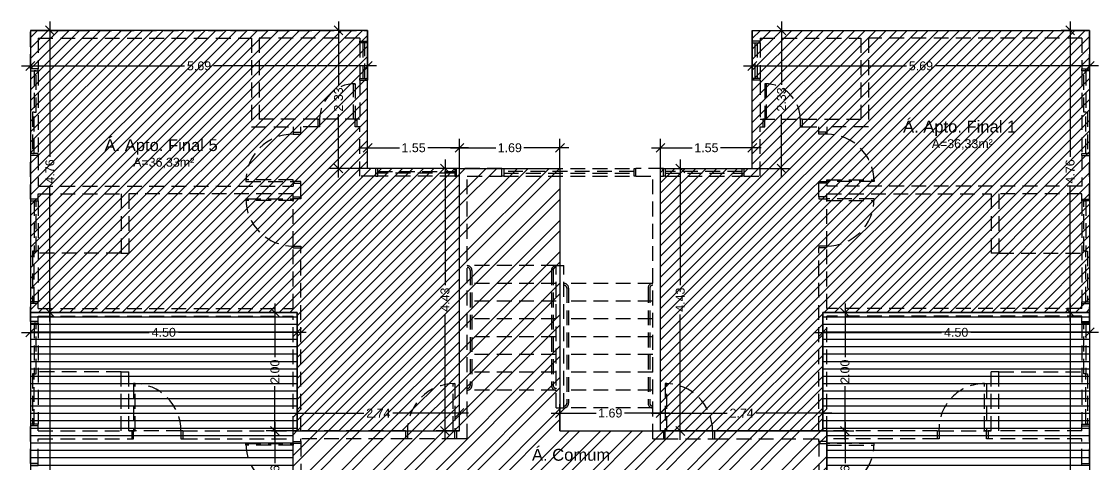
# Model space of a CAD drawing. Extents: x -120 to 1117, y 5 to 675.
# Drawn here: x 46.18 to 64.35, y 16.9 to 24.38 of the extents above; entities that cross this region are included whole.
import ezdxf
from ezdxf.enums import TextEntityAlignment as Align

# ---------------------------------------------------------------- set-up
doc = ezdxf.new("R2010")
doc.units = 0
doc.header["$MEASUREMENT"] = 0
doc.linetypes.add('HIDDEN', pattern=[0.375, 0.25, -0.125])
doc.layers.get('0').update_dxf_attribs({"linetype": 'CONTINUOUS'})
doc.layers.get('DEFPOINTS').update_dxf_attribs({"linetype": 'CONTINUOUS'})
for name, color, linetype in [('cota', 1, 'CONTINUOUS'), ('LINVISTA', 4, 'CONTINUOUS'), ('parede', 2, 'CONTINUOUS'), ('projecao', 4, 'HIDDEN'), ('texto', 7, 'CONTINUOUS')]:
    doc.layers.add(name, color=color, linetype=linetype)
doc.styles.get("Standard").update_dxf_attribs({"font": 'arial.ttf'})
doc.dimstyles.new('cotass', dxfattribs={"dimtxt": 0.15, "dimasz": 0.15, "dimexe": 0.15, "dimexo": 0, "dimgap": 0.05, "dimtad": 0, "dimzin": 4, "dimdsep": 46, "dimtxsty": 'Standard', "dimblk": 'OBLIQUE', "dimcen": 0, "dimdle": 0.15, "dimclrd": 256, "dimclrt": 4, "dimadec": 0, "dimazin": 1, "dimtfac": 1, "dimtix": 1, "dimtofl": 0, "dimtmove": 0, "dimatfit": 3, "dimldrblk": 'OPEN30', "dimfxl": 0, "dimtolj": 1, "dimtzin": 0, "dimlwd": -1, "dimarcsym": 0})
pattern_1 = [(45, (-1e-13, 64.4), (-0.08838835, 0.08838835), [])]

# ---------------------------------------------------------------- blocks, each defined once
blk = doc.blocks.new('_Oblique')
at = {"color": 0, "linetype": 'ByBlock', "lineweight": -2}
blk.add_line((-0.5, -0.5), (0.5, 0.5), dxfattribs=at)
blk = doc.blocks.new('*D1043')
at = {"layer": 'cota', "color": 0, "lineweight": -2, "transparency": 16777216}
for p, q in [((59.764, 17.469), (60.223, 17.469)), ((59.764, 15.909), (60.223, 15.909))]:
    blk.add_line(p, q, dxfattribs=at)
at = {"layer": 'cota', "transparency": 16777216}
for p, q in [((60.073, 17.619), (60.073, 16.926)), ((60.073, 15.759), (60.073, 16.451))]:
    blk.add_line(p, q, dxfattribs=at)
at = {"layer": 'DEFPOINTS', "color": 0, "transparency": 16777216}
for p in [(59.764, 17.469), (60.073, 17.469), (59.764, 15.909)]:
    blk.add_point(p, dxfattribs=at)
at = {"layer": 'cota', "transparency": 16777216, "xscale": 0.15, "yscale": 0.15, "zscale": 0.15}
for p, rotation in [((60.073, 17.469), 90), ((60.073, 15.909), 270)]:
    blk.add_blockref('_Oblique', p, dxfattribs=dict(at, rotation=rotation))
at = {"layer": 'cota', "color": 4, "transparency": 16777216, "insert": (60.073, 16.689), "char_height": 0.15, "attachment_point": 5, "rotation": 90}
blk.add_mtext('\\A1;1.56', dxfattribs=at)
blk = doc.blocks.new('_Open30')
at = {"color": 0, "linetype": 'ByBlock', "lineweight": -2}
for p, q in [((-1, 0.27), (0, 0)), ((0, 0), (-1, -0.27)), ((0, 0), (-1, 0))]:
    blk.add_line(p, q, dxfattribs=at)
blk = doc.blocks.new('*D1044')
at = {"layer": 'cota', "color": 0, "lineweight": -2, "transparency": 16777216}
for p, q in [((59.699, 19.469), (60.223, 19.469)), ((59.699, 17.469), (60.223, 17.469))]:
    blk.add_line(p, q, dxfattribs=at)
at = {"layer": 'cota', "transparency": 16777216}
for p, q in [((60.073, 19.619), (60.073, 18.715)), ((60.073, 17.319), (60.073, 18.223))]:
    blk.add_line(p, q, dxfattribs=at)
at = {"layer": 'DEFPOINTS', "color": 0, "transparency": 16777216}
for p in [(59.699, 19.469), (60.073, 19.469), (59.699, 17.469)]:
    blk.add_point(p, dxfattribs=at)
at = {"layer": 'cota', "transparency": 16777216, "xscale": 0.15, "yscale": 0.15, "zscale": 0.15}
for p, rotation in [((60.073, 19.469), 90), ((60.073, 17.469), 270)]:
    blk.add_blockref('_Oblique', p, dxfattribs=dict(at, rotation=rotation))
at = {"layer": 'cota', "color": 4, "transparency": 16777216, "insert": (60.073, 18.469), "char_height": 0.15, "attachment_point": 5, "rotation": 90}
blk.add_mtext('\\A1;2.00', dxfattribs=at)
blk = doc.blocks.new('*D1045')
at = {"layer": 'cota', "color": 0, "lineweight": -2, "transparency": 16777216}
for p, q in [((59.699, 19.469), (59.699, 18.983)), ((64.199, 19.469), (64.199, 18.983))]:
    blk.add_line(p, q, dxfattribs=at)
at = {"layer": 'cota', "transparency": 16777216}
for p, q in [((59.549, 19.133), (61.702, 19.133)), ((64.349, 19.133), (62.197, 19.133))]:
    blk.add_line(p, q, dxfattribs=at)
at = {"layer": 'DEFPOINTS', "color": 0, "transparency": 16777216}
for p in [(59.699, 19.469), (64.199, 19.469), (64.199, 19.133)]:
    blk.add_point(p, dxfattribs=at)
at = {"layer": 'cota', "transparency": 16777216, "xscale": 0.15, "yscale": 0.15, "zscale": 0.15, "rotation": 180}
blk.add_blockref('_Oblique', (59.699, 19.133), dxfattribs=at)
at = {"layer": 'cota', "transparency": 16777216, "xscale": 0.15, "yscale": 0.15, "zscale": 0.15}
blk.add_blockref('_Oblique', (64.199, 19.133), dxfattribs=at)
at = {"layer": 'cota', "color": 4, "transparency": 16777216, "insert": (61.949, 19.133), "char_height": 0.15, "attachment_point": 5}
blk.add_mtext('\\A1;4.50', dxfattribs=at)
blk = doc.blocks.new('*D1046')
at = {"layer": 'cota', "transparency": 16777216}
for p, q in [((59.001, 24.379), (59.001, 23.31)), ((59.001, 21.749), (59.001, 22.818))]:
    blk.add_line(p, q, dxfattribs=at)
at = {"layer": 'cota', "color": 0, "lineweight": -2, "transparency": 16777216}
for p, q in [((58.509, 24.229), (59.151, 24.229)), ((58.509, 21.899), (59.151, 21.899))]:
    blk.add_line(p, q, dxfattribs=at)
at = {"layer": 'DEFPOINTS', "color": 0, "transparency": 16777216}
for p in [(58.509, 24.229), (58.509, 21.899), (59.001, 21.899)]:
    blk.add_point(p, dxfattribs=at)
at = {"layer": 'cota', "transparency": 16777216, "xscale": 0.15, "yscale": 0.15, "zscale": 0.15}
for p, rotation in [((59.001, 24.229), 90), ((59.001, 21.899), 270)]:
    blk.add_blockref('_Oblique', p, dxfattribs=dict(at, rotation=rotation))
at = {"layer": 'cota', "color": 4, "transparency": 16777216, "insert": (59.001, 23.064), "char_height": 0.15, "attachment_point": 5, "rotation": 90}
blk.add_mtext('\\A1;2.33', dxfattribs=at)
blk = doc.blocks.new('*D1047')
at = {"layer": 'cota', "color": 0, "lineweight": -2, "transparency": 16777216}
for p, q in [((58.509, 24.229), (58.509, 23.48)), ((64.199, 24.229), (64.199, 23.48))]:
    blk.add_line(p, q, dxfattribs=at)
at = {"layer": 'cota', "transparency": 16777216}
for p, q in [((58.359, 23.63), (61.109, 23.63)), ((64.349, 23.63), (61.599, 23.63))]:
    blk.add_line(p, q, dxfattribs=at)
at = {"layer": 'DEFPOINTS', "color": 0, "transparency": 16777216}
for p in [(58.509, 24.229), (64.199, 24.229), (58.509, 23.63)]:
    blk.add_point(p, dxfattribs=at)
at = {"layer": 'cota', "transparency": 16777216, "xscale": 0.15, "yscale": 0.15, "zscale": 0.15, "rotation": 180}
blk.add_blockref('_Oblique', (58.509, 23.63), dxfattribs=at)
at = {"layer": 'cota', "transparency": 16777216, "xscale": 0.15, "yscale": 0.15, "zscale": 0.15}
blk.add_blockref('_Oblique', (64.199, 23.63), dxfattribs=at)
at = {"layer": 'cota', "color": 4, "transparency": 16777216, "insert": (61.354, 23.63), "char_height": 0.15, "attachment_point": 5}
blk.add_mtext('\\A1;5.69', dxfattribs=at)
blk = doc.blocks.new('*D1048')
at = {"layer": 'cota', "transparency": 16777216}
for p, q in [((63.871, 24.379), (63.871, 22.096)), ((63.871, 19.319), (63.871, 21.601))]:
    blk.add_line(p, q, dxfattribs=at)
at = {"layer": 'cota', "color": 0, "lineweight": -2, "transparency": 16777216}
for p, q in [((64.199, 24.229), (63.721, 24.229)), ((64.199, 19.469), (63.721, 19.469))]:
    blk.add_line(p, q, dxfattribs=at)
at = {"layer": 'DEFPOINTS', "color": 0, "transparency": 16777216}
for p in [(64.199, 24.229), (63.871, 19.469), (64.199, 19.469)]:
    blk.add_point(p, dxfattribs=at)
at = {"layer": 'cota', "transparency": 16777216, "xscale": 0.15, "yscale": 0.15, "zscale": 0.15}
for p, rotation in [((63.871, 24.229), 90), ((63.871, 19.469), 270)]:
    blk.add_blockref('_Oblique', p, dxfattribs=dict(at, rotation=rotation))
at = {"layer": 'cota', "color": 4, "transparency": 16777216, "insert": (63.871, 21.849), "char_height": 0.15, "attachment_point": 5, "rotation": 90}
blk.add_mtext('\\A1;4.76', dxfattribs=at)
blk = doc.blocks.new('*D1049')
at = {"layer": 'cota', "color": 0, "lineweight": -2, "transparency": 16777216}
for p, q in [((64.199, 19.469), (63.721, 19.469)), ((64.199, 11.279), (63.721, 11.279))]:
    blk.add_line(p, q, dxfattribs=at)
at = {"layer": 'cota', "transparency": 16777216}
for p, q in [((63.871, 19.619), (63.871, 15.619)), ((63.871, 11.129), (63.871, 15.129))]:
    blk.add_line(p, q, dxfattribs=at)
at = {"layer": 'DEFPOINTS', "color": 0, "transparency": 16777216}
for p in [(64.199, 19.469), (63.871, 11.279), (64.199, 11.279)]:
    blk.add_point(p, dxfattribs=at)
at = {"layer": 'cota', "transparency": 16777216, "xscale": 0.15, "yscale": 0.15, "zscale": 0.15}
for p, rotation in [((63.871, 19.469), 90), ((63.871, 11.279), 270)]:
    blk.add_blockref('_Oblique', p, dxfattribs=dict(at, rotation=rotation))
at = {"layer": 'cota', "color": 4, "transparency": 16777216, "insert": (63.871, 15.374), "char_height": 0.15, "attachment_point": 5, "rotation": 90}
blk.add_mtext('\\A1;8.19', dxfattribs=at)
blk = doc.blocks.new('*D1050')
at = {"layer": 'cota', "color": 0, "lineweight": -2, "transparency": 16777216}
for p, q in [((56.959, 17.469), (56.959, 17.921)), ((59.699, 17.469), (59.699, 17.921))]:
    blk.add_line(p, q, dxfattribs=at)
at = {"layer": 'cota', "transparency": 16777216}
for p, q in [((56.809, 17.771), (58.083, 17.771)), ((59.849, 17.771), (58.575, 17.771))]:
    blk.add_line(p, q, dxfattribs=at)
at = {"layer": 'DEFPOINTS', "color": 0, "transparency": 16777216}
for p in [(59.699, 17.771), (56.959, 17.469), (59.699, 17.469)]:
    blk.add_point(p, dxfattribs=at)
at = {"layer": 'cota', "transparency": 16777216, "xscale": 0.15, "yscale": 0.15, "zscale": 0.15, "rotation": 180}
blk.add_blockref('_Oblique', (56.959, 17.771), dxfattribs=at)
at = {"layer": 'cota', "transparency": 16777216, "xscale": 0.15, "yscale": 0.15, "zscale": 0.15}
blk.add_blockref('_Oblique', (59.699, 17.771), dxfattribs=at)
at = {"layer": 'cota', "color": 4, "transparency": 16777216, "insert": (58.329, 17.771), "char_height": 0.15, "attachment_point": 5}
blk.add_mtext('\\A1;2.74', dxfattribs=at)
blk = doc.blocks.new('*D1051')
at = {"layer": 'cota', "color": 0, "lineweight": -2, "transparency": 16777216}
for p, q in [((55.264, 17.469), (55.264, 17.921)), ((56.959, 17.469), (56.959, 17.921))]:
    blk.add_line(p, q, dxfattribs=at)
at = {"layer": 'cota', "transparency": 16777216}
for p, q in [((55.114, 17.771), (55.874, 17.771)), ((57.109, 17.771), (56.35, 17.771))]:
    blk.add_line(p, q, dxfattribs=at)
at = {"layer": 'DEFPOINTS', "color": 0, "transparency": 16777216}
for p in [(56.959, 17.771), (55.264, 17.469), (56.959, 17.469)]:
    blk.add_point(p, dxfattribs=at)
at = {"layer": 'cota', "transparency": 16777216, "xscale": 0.15, "yscale": 0.15, "zscale": 0.15, "rotation": 180}
blk.add_blockref('_Oblique', (55.264, 17.771), dxfattribs=at)
at = {"layer": 'cota', "transparency": 16777216, "xscale": 0.15, "yscale": 0.15, "zscale": 0.15}
blk.add_blockref('_Oblique', (56.959, 17.771), dxfattribs=at)
at = {"layer": 'cota', "color": 4, "transparency": 16777216, "insert": (56.112, 17.771), "char_height": 0.15, "attachment_point": 5}
blk.add_mtext('\\A1;1.69', dxfattribs=at)
blk = doc.blocks.new('*D1053')
at = {"layer": 'cota', "color": 0, "lineweight": -2, "transparency": 16777216}
for p, q in [((53.569, 21.899), (53.569, 22.398)), ((55.264, 21.899), (55.264, 22.398))]:
    blk.add_line(p, q, dxfattribs=at)
at = {"layer": 'cota', "transparency": 16777216}
for p, q in [((53.419, 22.248), (54.179, 22.248)), ((55.414, 22.248), (54.655, 22.248))]:
    blk.add_line(p, q, dxfattribs=at)
at = {"layer": 'DEFPOINTS', "color": 0, "transparency": 16777216}
for p in [(53.569, 22.248), (53.569, 21.899), (55.264, 21.899)]:
    blk.add_point(p, dxfattribs=at)
at = {"layer": 'cota', "transparency": 16777216, "xscale": 0.15, "yscale": 0.15, "zscale": 0.15, "rotation": 180}
blk.add_blockref('_Oblique', (53.569, 22.248), dxfattribs=at)
at = {"layer": 'cota', "transparency": 16777216, "xscale": 0.15, "yscale": 0.15, "zscale": 0.15}
blk.add_blockref('_Oblique', (55.264, 22.248), dxfattribs=at)
at = {"layer": 'cota', "color": 4, "transparency": 16777216, "insert": (54.417, 22.248), "char_height": 0.15, "attachment_point": 5}
blk.add_mtext('\\A1;1.69', dxfattribs=at)
blk = doc.blocks.new('*D1054')
at = {"layer": 'cota', "color": 0, "lineweight": -2, "transparency": 16777216}
for p, q in [((56.959, 21.899), (56.959, 22.398)), ((58.509, 21.899), (58.509, 22.398))]:
    blk.add_line(p, q, dxfattribs=at)
at = {"layer": 'cota', "transparency": 16777216}
for p, q in [((56.809, 22.248), (57.496, 22.248)), ((58.659, 22.248), (57.972, 22.248))]:
    blk.add_line(p, q, dxfattribs=at)
at = {"layer": 'DEFPOINTS', "color": 0, "transparency": 16777216}
for p in [(58.509, 22.248), (56.959, 21.899), (58.509, 21.899)]:
    blk.add_point(p, dxfattribs=at)
at = {"layer": 'cota', "transparency": 16777216, "xscale": 0.15, "yscale": 0.15, "zscale": 0.15, "rotation": 180}
blk.add_blockref('_Oblique', (56.959, 22.248), dxfattribs=at)
at = {"layer": 'cota', "transparency": 16777216, "xscale": 0.15, "yscale": 0.15, "zscale": 0.15}
blk.add_blockref('_Oblique', (58.509, 22.248), dxfattribs=at)
at = {"layer": 'cota', "color": 4, "transparency": 16777216, "insert": (57.734, 22.248), "char_height": 0.15, "attachment_point": 5}
blk.add_mtext('\\A1;1.55', dxfattribs=at)
blk = doc.blocks.new('*D1058')
at = {"layer": 'cota', "color": 0, "lineweight": -2, "transparency": 16777216}
for p, q in [((50.764, 17.469), (50.305, 17.469)), ((50.764, 15.909), (50.305, 15.909))]:
    blk.add_line(p, q, dxfattribs=at)
at = {"layer": 'cota', "transparency": 16777216}
for p, q in [((50.455, 17.619), (50.455, 16.926)), ((50.455, 15.759), (50.455, 16.451))]:
    blk.add_line(p, q, dxfattribs=at)
at = {"layer": 'DEFPOINTS', "color": 0, "transparency": 16777216}
for p in [(50.455, 17.469), (50.764, 17.469), (50.764, 15.909)]:
    blk.add_point(p, dxfattribs=at)
at = {"layer": 'cota', "transparency": 16777216, "xscale": 0.15, "yscale": 0.15, "zscale": 0.15}
for p, rotation in [((50.455, 17.469), 90), ((50.455, 15.909), 270)]:
    blk.add_blockref('_Oblique', p, dxfattribs=dict(at, rotation=rotation))
at = {"layer": 'cota', "color": 4, "transparency": 16777216, "insert": (50.455, 16.689), "char_height": 0.15, "attachment_point": 5, "rotation": 90}
blk.add_mtext('\\A1;1.56', dxfattribs=at)
blk = doc.blocks.new('*D1059')
at = {"layer": 'cota', "color": 0, "lineweight": -2, "transparency": 16777216}
for p, q in [((50.829, 19.469), (50.305, 19.469)), ((50.829, 17.469), (50.305, 17.469))]:
    blk.add_line(p, q, dxfattribs=at)
at = {"layer": 'cota', "transparency": 16777216}
for p, q in [((50.455, 19.619), (50.455, 18.715)), ((50.455, 17.319), (50.455, 18.223))]:
    blk.add_line(p, q, dxfattribs=at)
at = {"layer": 'DEFPOINTS', "color": 0, "transparency": 16777216}
for p in [(50.455, 19.469), (50.829, 19.469), (50.829, 17.469)]:
    blk.add_point(p, dxfattribs=at)
at = {"layer": 'cota', "transparency": 16777216, "xscale": 0.15, "yscale": 0.15, "zscale": 0.15}
for p, rotation in [((50.455, 19.469), 90), ((50.455, 17.469), 270)]:
    blk.add_blockref('_Oblique', p, dxfattribs=dict(at, rotation=rotation))
at = {"layer": 'cota', "color": 4, "transparency": 16777216, "insert": (50.455, 18.469), "char_height": 0.15, "attachment_point": 5, "rotation": 90}
blk.add_mtext('\\A1;2.00', dxfattribs=at)
blk = doc.blocks.new('*D1060')
at = {"layer": 'cota', "color": 0, "lineweight": -2, "transparency": 16777216}
for p, q in [((46.329, 19.469), (46.329, 18.983)), ((50.829, 19.469), (50.829, 18.983))]:
    blk.add_line(p, q, dxfattribs=at)
at = {"layer": 'cota', "transparency": 16777216}
for p, q in [((46.179, 19.133), (48.332, 19.133)), ((50.979, 19.133), (48.827, 19.133))]:
    blk.add_line(p, q, dxfattribs=at)
at = {"layer": 'DEFPOINTS', "color": 0, "transparency": 16777216}
for p in [(46.329, 19.469), (50.829, 19.469), (46.329, 19.133)]:
    blk.add_point(p, dxfattribs=at)
at = {"layer": 'cota', "transparency": 16777216, "xscale": 0.15, "yscale": 0.15, "zscale": 0.15, "rotation": 180}
blk.add_blockref('_Oblique', (46.329, 19.133), dxfattribs=at)
at = {"layer": 'cota', "transparency": 16777216, "xscale": 0.15, "yscale": 0.15, "zscale": 0.15}
blk.add_blockref('_Oblique', (50.829, 19.133), dxfattribs=at)
at = {"layer": 'cota', "color": 4, "transparency": 16777216, "insert": (48.579, 19.133), "char_height": 0.15, "attachment_point": 5}
blk.add_mtext('\\A1;4.50', dxfattribs=at)
blk = doc.blocks.new('*D1061')
at = {"layer": 'cota', "transparency": 16777216}
for p, q in [((51.527, 24.379), (51.527, 23.31)), ((51.527, 21.749), (51.527, 22.818))]:
    blk.add_line(p, q, dxfattribs=at)
at = {"layer": 'cota', "color": 0, "lineweight": -2, "transparency": 16777216}
for p, q in [((52.019, 24.229), (51.377, 24.229)), ((52.019, 21.899), (51.377, 21.899))]:
    blk.add_line(p, q, dxfattribs=at)
at = {"layer": 'DEFPOINTS', "color": 0, "transparency": 16777216}
for p in [(52.019, 24.229), (51.527, 21.899), (52.019, 21.899)]:
    blk.add_point(p, dxfattribs=at)
at = {"layer": 'cota', "transparency": 16777216, "xscale": 0.15, "yscale": 0.15, "zscale": 0.15}
for p, rotation in [((51.527, 24.229), 90), ((51.527, 21.899), 270)]:
    blk.add_blockref('_Oblique', p, dxfattribs=dict(at, rotation=rotation))
at = {"layer": 'cota', "color": 4, "transparency": 16777216, "insert": (51.527, 23.064), "char_height": 0.15, "attachment_point": 5, "rotation": 90}
blk.add_mtext('\\A1;2.33', dxfattribs=at)
blk = doc.blocks.new('*D1062')
at = {"layer": 'cota', "color": 0, "lineweight": -2, "transparency": 16777216}
for p, q in [((46.329, 24.229), (46.329, 23.48)), ((52.019, 24.229), (52.019, 23.48))]:
    blk.add_line(p, q, dxfattribs=at)
at = {"layer": 'cota', "transparency": 16777216}
for p, q in [((46.179, 23.63), (48.929, 23.63)), ((52.169, 23.63), (49.419, 23.63))]:
    blk.add_line(p, q, dxfattribs=at)
at = {"layer": 'DEFPOINTS', "color": 0, "transparency": 16777216}
for p in [(46.329, 24.229), (52.019, 24.229), (52.019, 23.63)]:
    blk.add_point(p, dxfattribs=at)
at = {"layer": 'cota', "transparency": 16777216, "xscale": 0.15, "yscale": 0.15, "zscale": 0.15, "rotation": 180}
blk.add_blockref('_Oblique', (46.329, 23.63), dxfattribs=at)
at = {"layer": 'cota', "transparency": 16777216, "xscale": 0.15, "yscale": 0.15, "zscale": 0.15}
blk.add_blockref('_Oblique', (52.019, 23.63), dxfattribs=at)
at = {"layer": 'cota', "color": 4, "transparency": 16777216, "insert": (49.174, 23.63), "char_height": 0.15, "attachment_point": 5}
blk.add_mtext('\\A1;5.69', dxfattribs=at)
blk = doc.blocks.new('*D1063')
at = {"layer": 'cota', "transparency": 16777216}
for p, q in [((46.657, 24.379), (46.657, 22.096)), ((46.657, 19.319), (46.657, 21.601))]:
    blk.add_line(p, q, dxfattribs=at)
at = {"layer": 'cota', "color": 0, "lineweight": -2, "transparency": 16777216}
for p, q in [((46.329, 24.229), (46.807, 24.229)), ((46.329, 19.469), (46.807, 19.469))]:
    blk.add_line(p, q, dxfattribs=at)
at = {"layer": 'DEFPOINTS', "color": 0, "transparency": 16777216}
for p in [(46.329, 24.229), (46.329, 19.469), (46.657, 19.469)]:
    blk.add_point(p, dxfattribs=at)
at = {"layer": 'cota', "transparency": 16777216, "xscale": 0.15, "yscale": 0.15, "zscale": 0.15}
for p, rotation in [((46.657, 24.229), 90), ((46.657, 19.469), 270)]:
    blk.add_blockref('_Oblique', p, dxfattribs=dict(at, rotation=rotation))
at = {"layer": 'cota', "color": 4, "transparency": 16777216, "insert": (46.657, 21.849), "char_height": 0.15, "attachment_point": 5, "rotation": 90}
blk.add_mtext('\\A1;4.76', dxfattribs=at)
blk = doc.blocks.new('*D1064')
at = {"layer": 'cota', "color": 0, "lineweight": -2, "transparency": 16777216}
for p, q in [((46.329, 19.469), (46.807, 19.469)), ((46.329, 11.279), (46.807, 11.279))]:
    blk.add_line(p, q, dxfattribs=at)
at = {"layer": 'cota', "transparency": 16777216}
for p, q in [((46.657, 19.619), (46.657, 15.619)), ((46.657, 11.129), (46.657, 15.129))]:
    blk.add_line(p, q, dxfattribs=at)
at = {"layer": 'DEFPOINTS', "color": 0, "transparency": 16777216}
for p in [(46.329, 19.469), (46.329, 11.279), (46.657, 11.279)]:
    blk.add_point(p, dxfattribs=at)
at = {"layer": 'cota', "transparency": 16777216, "xscale": 0.15, "yscale": 0.15, "zscale": 0.15}
for p, rotation in [((46.657, 19.469), 90), ((46.657, 11.279), 270)]:
    blk.add_blockref('_Oblique', p, dxfattribs=dict(at, rotation=rotation))
at = {"layer": 'cota', "color": 4, "transparency": 16777216, "insert": (46.657, 15.374), "char_height": 0.15, "attachment_point": 5, "rotation": 90}
blk.add_mtext('\\A1;8.19', dxfattribs=at)
blk = doc.blocks.new('*D1065')
at = {"layer": 'cota', "color": 0, "lineweight": -2, "transparency": 16777216}
for p, q in [((50.829, 17.469), (50.829, 17.921)), ((53.569, 17.469), (53.569, 17.921))]:
    blk.add_line(p, q, dxfattribs=at)
at = {"layer": 'cota', "transparency": 16777216}
for p, q in [((50.679, 17.771), (51.953, 17.771)), ((53.719, 17.771), (52.445, 17.771))]:
    blk.add_line(p, q, dxfattribs=at)
at = {"layer": 'DEFPOINTS', "color": 0, "transparency": 16777216}
for p in [(50.829, 17.771), (50.829, 17.469), (53.569, 17.469)]:
    blk.add_point(p, dxfattribs=at)
at = {"layer": 'cota', "transparency": 16777216, "xscale": 0.15, "yscale": 0.15, "zscale": 0.15, "rotation": 180}
blk.add_blockref('_Oblique', (50.829, 17.771), dxfattribs=at)
at = {"layer": 'cota', "transparency": 16777216, "xscale": 0.15, "yscale": 0.15, "zscale": 0.15}
blk.add_blockref('_Oblique', (53.569, 17.771), dxfattribs=at)
at = {"layer": 'cota', "color": 4, "transparency": 16777216, "insert": (52.199, 17.771), "char_height": 0.15, "attachment_point": 5}
blk.add_mtext('\\A1;2.74', dxfattribs=at)
blk = doc.blocks.new('*D1066')
at = {"layer": 'cota', "color": 0, "lineweight": -2, "transparency": 16777216}
for p, q in [((52.019, 21.899), (52.019, 22.398)), ((53.569, 21.899), (53.569, 22.398))]:
    blk.add_line(p, q, dxfattribs=at)
at = {"layer": 'cota', "transparency": 16777216}
for p, q in [((51.869, 22.248), (52.556, 22.248)), ((53.719, 22.248), (53.032, 22.248))]:
    blk.add_line(p, q, dxfattribs=at)
at = {"layer": 'DEFPOINTS', "color": 0, "transparency": 16777216}
for p in [(52.019, 22.248), (52.019, 21.899), (53.569, 21.899)]:
    blk.add_point(p, dxfattribs=at)
at = {"layer": 'cota', "transparency": 16777216, "xscale": 0.15, "yscale": 0.15, "zscale": 0.15, "rotation": 180}
blk.add_blockref('_Oblique', (52.019, 22.248), dxfattribs=at)
at = {"layer": 'cota', "transparency": 16777216, "xscale": 0.15, "yscale": 0.15, "zscale": 0.15}
blk.add_blockref('_Oblique', (53.569, 22.248), dxfattribs=at)
at = {"layer": 'cota', "color": 4, "transparency": 16777216, "insert": (52.794, 22.248), "char_height": 0.15, "attachment_point": 5}
blk.add_mtext('\\A1;1.55', dxfattribs=at)
blk = doc.blocks.new('*D1067')
at = {"layer": 'cota', "transparency": 16777216}
for p, q in [((53.324, 22.049), (53.324, 19.932)), ((53.324, 17.319), (53.324, 19.436))]:
    blk.add_line(p, q, dxfattribs=at)
at = {"layer": 'cota', "color": 0, "lineweight": -2, "transparency": 16777216}
for p, q in [((53.569, 21.899), (53.174, 21.899)), ((53.569, 17.469), (53.174, 17.469))]:
    blk.add_line(p, q, dxfattribs=at)
at = {"layer": 'DEFPOINTS', "color": 0, "transparency": 16777216}
for p in [(53.569, 21.899), (53.324, 17.469), (53.569, 17.469)]:
    blk.add_point(p, dxfattribs=at)
at = {"layer": 'cota', "transparency": 16777216, "xscale": 0.15, "yscale": 0.15, "zscale": 0.15}
for p, rotation in [((53.324, 21.899), 90), ((53.324, 17.469), 270)]:
    blk.add_blockref('_Oblique', p, dxfattribs=dict(at, rotation=rotation))
at = {"layer": 'cota', "color": 4, "transparency": 16777216, "insert": (53.324, 19.684), "char_height": 0.15, "attachment_point": 5, "rotation": 90}
blk.add_mtext('\\A1;4.43', dxfattribs=at)
blk = doc.blocks.new('*D1068')
at = {"layer": 'cota', "transparency": 16777216}
for p, q in [((57.294, 22.049), (57.294, 19.932)), ((57.294, 17.319), (57.294, 19.436))]:
    blk.add_line(p, q, dxfattribs=at)
at = {"layer": 'cota', "color": 0, "lineweight": -2, "transparency": 16777216}
for p, q in [((56.959, 21.899), (57.444, 21.899)), ((56.959, 17.469), (57.444, 17.469))]:
    blk.add_line(p, q, dxfattribs=at)
at = {"layer": 'DEFPOINTS', "color": 0, "transparency": 16777216}
for p in [(56.959, 21.899), (56.959, 17.469), (57.294, 17.469)]:
    blk.add_point(p, dxfattribs=at)
at = {"layer": 'cota', "transparency": 16777216, "xscale": 0.15, "yscale": 0.15, "zscale": 0.15}
for p, rotation in [((57.294, 21.899), 90), ((57.294, 17.469), 270)]:
    blk.add_blockref('_Oblique', p, dxfattribs=dict(at, rotation=rotation))
at = {"layer": 'cota', "color": 4, "transparency": 16777216, "insert": (57.294, 19.684), "char_height": 0.15, "attachment_point": 5, "rotation": 90}
blk.add_mtext('\\A1;4.43', dxfattribs=at)

msp = doc.modelspace()

# ---------------------------------------------------------------- hatches: boundary and pattern name
at = {"layer": 'LINVISTA'}
h = msp.add_hatch(dxfattribs=at)
h.set_pattern_fill('ANSI31', color=253, style=0)
h.set_pattern_definition(pattern_1)
h.paths.add_polyline_path([(50.829, 17.469), (53.569, 17.469), (53.569, 21.899), (52.019, 21.899), (52.019, 24.229), (46.329, 24.229), (46.329, 19.469), (50.829, 19.469)])
h = msp.add_hatch(dxfattribs=at)
h.set_pattern_fill('ANSI31', color=253, style=0)
h.set_pattern_definition(pattern_1)
h.paths.add_polyline_path([(59.699, 17.469), (56.959, 17.469), (56.959, 21.899), (58.509, 21.899), (58.509, 24.229), (64.199, 24.229), (64.199, 19.469), (59.699, 19.469)])
h = msp.add_hatch(dxfattribs=at)
h.set_pattern_fill('ANSI32', color=253, style=0)
h.set_pattern_definition([(45, (-1e-13, 64.4), (-0.265165, 0.265165), []), (45, (0.17678, 64.4), (-0.265165, 0.265165), [])])
h.paths.add_polyline_path([(55.264, 17.469), (59.764, 17.469), (59.764, 15.909), (50.764, 15.909), (50.764, 17.469), (53.569, 17.469), (53.569, 21.899), (55.264, 21.899)])
h = msp.add_hatch(dxfattribs=at)
h.set_pattern_fill('ANSI31', color=253, angle=135, style=0)
h.set_pattern_definition([(180, (161.09137, -56.98141), (-3e-17, -0.125), [])])
h.paths.add_polyline_path([(46.329, 11.279), (50.764, 11.279), (50.894, 11.279), (50.894, 11.879), (50.829, 11.879), (50.829, 15.909), (50.764, 15.909), (50.764, 17.469), (50.829, 17.469), (50.829, 19.469), (46.329, 19.469)])
h = msp.add_hatch(dxfattribs=at)
h.set_pattern_fill('ANSI31', color=253, angle=135, style=0)
h.set_pattern_definition([(7e-15, (-50.56313, -56.98141), (3e-17, -0.125), [])])
h.paths.add_polyline_path([(64.199, 11.279), (59.764, 11.279), (59.634, 11.279), (59.634, 11.879), (59.699, 11.879), (59.699, 15.909), (59.764, 15.909), (59.764, 17.469), (59.699, 17.469), (59.699, 19.469), (64.199, 19.469)])

# ---------------------------------------------------------------- linework, layer by layer
at = {"layer": 'parede'}
for points in [[(50.829, 17.469), (53.569, 17.469), (53.569, 21.899), (52.019, 21.899), (52.019, 24.229), (46.329, 24.229), (46.329, 19.469), (50.829, 19.469)], [(59.699, 17.469), (56.959, 17.469), (56.959, 21.899), (58.509, 21.899), (58.509, 24.229), (64.199, 24.229), (64.199, 19.469), (59.699, 19.469)], [(46.329, 11.279), (50.764, 11.279), (50.764, 12.009), (50.829, 12.009), (50.829, 15.909), (50.764, 15.909), (50.764, 17.469), (50.829, 17.469), (50.829, 19.469), (46.329, 19.469)], [(64.199, 11.279), (59.764, 11.279), (59.764, 12.009), (59.699, 12.009), (59.699, 15.909), (59.764, 15.909), (59.764, 17.469), (59.699, 17.469), (59.699, 19.469), (64.199, 19.469)]]:
    msp.add_lwpolyline(points, close=True, dxfattribs=at)
msp.add_lwpolyline([(55.264, 17.469), (59.764, 17.469), (59.764, 15.909), (50.764, 15.909), (50.764, 17.469), (53.569, 17.469), (53.569, 21.899), (55.264, 21.899), (55.264, 17.469)], dxfattribs=at)
at = {"layer": 'projecao'}
for p, q in [((46.329, 24.229), (52.019, 24.229)), ((46.329, 23.579), (46.329, 24.229)), ((52.019, 24.049), (52.019, 24.229)), ((58.509, 24.229), (64.199, 24.229)), ((58.509, 24.049), (58.509, 24.229)), ((64.199, 23.579), (64.199, 24.229)), ((46.459, 24.099), (46.459, 23.579)), ((46.459, 24.099), (50.059, 24.099)), ((50.059, 24.099), (50.059, 22.599)), ((51.889, 24.099), (50.189, 24.099)), ((50.189, 24.099), (50.189, 22.729)), ((51.889, 24.099), (51.889, 24.049)), ((51.889, 24.049), (52.019, 24.049)), ((51.889, 24.019), (51.889, 23.419)), ((52.019, 24.019), (52.019, 23.419)), ((58.639, 24.049), (58.509, 24.049)), ((58.509, 24.019), (58.509, 23.419)), ((58.639, 24.099), (60.339, 24.099)), ((58.639, 24.099), (58.639, 24.049)), ((58.639, 24.019), (58.639, 23.419)), ((60.339, 24.099), (60.339, 22.729)), ((60.469, 24.099), (60.469, 22.599)), ((64.069, 24.099), (60.469, 24.099)), ((64.069, 24.099), (64.069, 23.579)), ((46.459, 23.579), (46.329, 23.579)), ((46.329, 23.549), (46.329, 22.149)), ((46.459, 23.549), (46.459, 22.149)), ((64.069, 23.579), (64.199, 23.579)), ((64.069, 23.549), (64.069, 22.149)), ((64.199, 23.549), (64.199, 22.149)), ((51.889, 23.389), (51.889, 22.729)), ((51.889, 23.389), (52.019, 23.389)), ((52.019, 21.899), (52.019, 23.389)), ((58.509, 21.899), (58.509, 23.389)), ((58.639, 23.389), (58.509, 23.389)), ((58.639, 23.389), (58.639, 22.729)), ((51.179, 22.729), (50.189, 22.729)), ((51.889, 22.729), (51.179, 22.729)), ((51.179, 22.729), (51.179, 22.599)), ((51.889, 22.729), (51.839, 22.729)), ((51.839, 22.729), (51.839, 22.599)), ((58.639, 22.729), (59.349, 22.729)), ((58.639, 22.729), (58.689, 22.729)), ((58.689, 22.729), (58.689, 22.599)), ((59.349, 22.729), (60.339, 22.729)), ((59.349, 22.729), (59.349, 22.599)), ((50.059, 22.599), (50.764, 22.599)), ((50.764, 22.599), (50.764, 22.509)), ((50.894, 22.509), (50.894, 22.599)), ((51.179, 22.599), (50.894, 22.599)), ((51.889, 22.599), (51.839, 22.599)), ((51.889, 21.769), (51.889, 22.599)), ((58.639, 21.769), (58.639, 22.599)), ((58.639, 22.599), (58.689, 22.599)), ((59.349, 22.599), (59.634, 22.599)), ((59.634, 22.509), (59.634, 22.599)), ((59.764, 22.599), (59.764, 22.509)), ((60.469, 22.599), (59.764, 22.599)), ((50.764, 22.509), (50.894, 22.509)), ((59.764, 22.509), (59.634, 22.509)), ((46.329, 21.381), (46.329, 22.119)), ((46.459, 22.119), (46.329, 22.119)), ((46.459, 22.119), (46.459, 21.599)), ((64.069, 22.119), (64.069, 21.599)), ((64.069, 22.119), (64.199, 22.119)), ((64.199, 21.381), (64.199, 22.119)), ((52.159, 21.899), (52.019, 21.899)), ((52.159, 21.769), (52.159, 21.899)), ((53.489, 21.899), (52.189, 21.899)), ((53.519, 21.769), (53.519, 21.899)), ((54.284, 21.899), (53.519, 21.899)), ((54.284, 21.769), (54.284, 21.899)), ((54.314, 21.899), (56.514, 21.899)), ((57.009, 21.899), (56.544, 21.899)), ((56.544, 21.769), (56.544, 21.899)), ((57.009, 21.769), (57.009, 21.899)), ((57.039, 21.899), (58.339, 21.899)), ((58.369, 21.899), (58.509, 21.899)), ((58.369, 21.769), (58.369, 21.899)), ((50.764, 21.649), (50.764, 21.599)), ((50.764, 21.649), (50.894, 21.649)), ((50.894, 21.419), (50.894, 21.649)), ((52.159, 21.769), (51.889, 21.769)), ((53.489, 21.769), (52.189, 21.769)), ((53.569, 21.769), (53.519, 21.769)), ((53.569, 17.469), (53.569, 21.769)), ((53.699, 17.339), (53.699, 21.769)), ((53.699, 21.769), (54.284, 21.769)), ((54.314, 21.769), (56.514, 21.769)), ((56.544, 21.769), (56.829, 21.769)), ((56.829, 17.339), (56.829, 21.769)), ((56.959, 17.469), (56.959, 21.769)), ((56.959, 21.769), (57.009, 21.769)), ((57.039, 21.769), (58.339, 21.769)), ((58.369, 21.769), (58.639, 21.769)), ((59.764, 21.649), (59.634, 21.649)), ((59.634, 21.419), (59.634, 21.649)), ((59.764, 21.649), (59.764, 21.599)), ((46.459, 21.599), (50.764, 21.599)), ((46.459, 21.469), (47.859, 21.469)), ((46.459, 21.381), (46.459, 21.469)), ((47.859, 21.469), (47.859, 20.469)), ((50.764, 21.469), (47.989, 21.469)), ((47.989, 21.469), (47.989, 20.469)), ((50.764, 21.419), (50.764, 21.469)), ((64.069, 21.599), (59.764, 21.599)), ((59.764, 21.469), (62.539, 21.469)), ((59.764, 21.419), (59.764, 21.469)), ((62.539, 21.469), (62.539, 20.469)), ((64.069, 21.469), (62.669, 21.469)), ((62.669, 21.469), (62.669, 20.469)), ((64.069, 21.381), (64.069, 21.469)), ((46.459, 21.381), (46.329, 21.381)), ((46.329, 21.351), (46.329, 19.651)), ((46.459, 21.351), (46.459, 19.651)), ((50.764, 21.419), (50.894, 21.419)), ((50.764, 20.589), (50.764, 21.389)), ((59.764, 21.419), (59.634, 21.419)), ((59.764, 20.589), (59.764, 21.389)), ((64.069, 21.381), (64.199, 21.381)), ((64.069, 21.351), (64.069, 19.651)), ((64.199, 21.351), (64.199, 19.651)), ((50.764, 19.534), (50.764, 20.559)), ((50.764, 20.559), (50.894, 20.559)), ((50.894, 17.469), (50.894, 20.559)), ((59.634, 17.469), (59.634, 20.559)), ((59.764, 20.559), (59.634, 20.559)), ((59.764, 19.534), (59.764, 20.559)), ((47.859, 20.469), (46.459, 20.469)), ((47.859, 20.469), (47.989, 20.469)), ((62.669, 20.469), (62.539, 20.469)), ((62.669, 20.469), (64.069, 20.469)), ((55.199, 20.259), (53.699, 20.259)), ((53.749, 20.179), (53.749, 18.239)), ((53.779, 20.179), (53.779, 18.239)), ((55.119, 20.179), (55.119, 18.239)), ((55.149, 20.179), (55.149, 18.239)), ((55.199, 17.859), (55.199, 20.259)), ((55.199, 20.259), (55.329, 20.259)), ((55.329, 17.859), (55.329, 20.259)), ((55.199, 19.959), (53.699, 19.959)), ((56.829, 19.959), (55.329, 19.959)), ((55.379, 19.879), (55.379, 17.939)), ((55.409, 19.879), (55.409, 17.939)), ((56.749, 19.879), (56.749, 17.939)), ((56.779, 19.879), (56.779, 17.939)), ((55.199, 19.659), (53.699, 19.659)), ((56.829, 19.659), (55.329, 19.659)), ((46.459, 19.621), (46.329, 19.621)), ((46.329, 19.316), (46.329, 19.621)), ((46.459, 19.534), (46.459, 19.621)), ((46.459, 19.534), (50.764, 19.534)), ((64.069, 19.534), (59.764, 19.534)), ((64.069, 19.534), (64.069, 19.621)), ((64.069, 19.621), (64.199, 19.621)), ((64.199, 19.316), (64.199, 19.621)), ((46.459, 19.316), (46.329, 19.316)), ((46.329, 19.286), (46.329, 17.586)), ((46.459, 19.404), (50.764, 19.404)), ((46.459, 19.316), (46.459, 19.404)), ((46.459, 19.286), (46.459, 17.586)), ((50.764, 17.469), (50.764, 19.404)), ((55.199, 19.359), (53.699, 19.359)), ((56.829, 19.359), (55.329, 19.359)), ((59.764, 17.469), (59.764, 19.404)), ((64.069, 19.404), (59.764, 19.404)), ((64.069, 19.316), (64.069, 19.404)), ((64.069, 19.316), (64.199, 19.316)), ((64.069, 19.286), (64.069, 17.586)), ((64.199, 19.286), (64.199, 17.586)), ((55.199, 19.059), (53.699, 19.059)), ((56.829, 19.059), (55.329, 19.059)), ((55.199, 18.759), (53.699, 18.759)), ((56.829, 18.759), (55.329, 18.759)), ((47.859, 18.469), (46.459, 18.469)), ((47.859, 17.469), (47.859, 18.469)), ((47.859, 18.469), (47.989, 18.469)), ((47.989, 17.469), (47.989, 18.469)), ((55.199, 18.459), (53.699, 18.459)), ((56.829, 18.459), (55.329, 18.459)), ((62.539, 17.469), (62.539, 18.469)), ((62.669, 18.469), (62.539, 18.469)), ((62.669, 18.469), (64.069, 18.469)), ((62.669, 17.469), (62.669, 18.469)), ((55.199, 18.159), (53.699, 18.159)), ((56.829, 18.159), (55.329, 18.159)), ((55.199, 17.859), (55.329, 17.859)), ((56.829, 17.859), (55.329, 17.859)), ((46.459, 17.556), (46.329, 17.556)), ((46.329, 16.919), (46.329, 17.556)), ((46.459, 17.469), (46.459, 17.556)), ((46.459, 17.469), (47.859, 17.469)), ((48.869, 17.469), (47.989, 17.469)), ((47.989, 17.469), (48.039, 17.469)), ((48.039, 17.469), (48.039, 17.339)), ((48.899, 17.469), (48.869, 17.469)), ((48.899, 17.469), (50.764, 17.469)), ((48.899, 17.469), (48.899, 17.339)), ((52.659, 17.469), (50.894, 17.469)), ((52.659, 17.469), (52.659, 17.339)), ((53.569, 17.469), (53.519, 17.469)), ((53.519, 17.469), (53.519, 17.339)), ((56.959, 17.469), (57.009, 17.469)), ((57.009, 17.469), (57.009, 17.339)), ((57.869, 17.469), (59.634, 17.469)), ((57.869, 17.469), (57.869, 17.339)), ((61.629, 17.469), (59.764, 17.469)), ((61.629, 17.469), (61.629, 17.339)), ((61.629, 17.469), (61.659, 17.469)), ((61.659, 17.469), (62.539, 17.469)), ((62.539, 17.469), (62.489, 17.469)), ((62.489, 17.469), (62.489, 17.339)), ((64.069, 17.469), (62.669, 17.469)), ((64.069, 17.469), (64.069, 17.556)), ((64.069, 17.556), (64.199, 17.556)), ((64.199, 16.919), (64.199, 17.556)), ((46.459, 17.339), (48.039, 17.339)), ((46.459, 16.919), (46.459, 17.339)), ((48.899, 17.339), (50.764, 17.339)), ((50.764, 17.289), (50.764, 17.339)), ((50.764, 17.289), (50.894, 17.289)), ((52.659, 17.339), (50.894, 17.339)), ((50.894, 17.289), (50.894, 17.339)), ((50.894, 17.289), (50.894, 16.429)), ((53.519, 17.339), (52.659, 17.339)), ((53.699, 17.339), (53.519, 17.339)), ((56.829, 17.339), (57.009, 17.339)), ((57.009, 17.339), (57.869, 17.339)), ((57.869, 17.339), (59.634, 17.339)), ((59.634, 17.289), (59.634, 17.339)), ((59.634, 17.289), (59.634, 16.429)), ((59.764, 17.289), (59.634, 17.289)), ((59.764, 17.289), (59.764, 17.339)), ((61.629, 17.339), (59.764, 17.339)), ((64.069, 17.339), (62.489, 17.339)), ((64.069, 16.919), (64.069, 17.339)), ((46.459, 16.919), (46.329, 16.919)), ((64.069, 16.919), (64.199, 16.919))]:
    msp.add_line(p, q, dxfattribs=at)
for points in [[(52.019, 24.049), (52.019, 24.019), (51.889, 24.019), (51.889, 24.049)], [(58.509, 24.049), (58.509, 24.019), (58.639, 24.019), (58.639, 24.049)], [(46.329, 23.579), (46.329, 23.549), (46.459, 23.549), (46.459, 23.579)], [(64.199, 23.579), (64.199, 23.549), (64.069, 23.549), (64.069, 23.579)], [(51.889, 23.389), (51.889, 23.419), (52.019, 23.419), (52.019, 23.389)], [(58.639, 23.389), (58.639, 23.419), (58.509, 23.419), (58.509, 23.389)], [(51.179, 22.729), (51.209, 22.729), (51.209, 22.599), (51.179, 22.599)], [(51.839, 22.599), (51.809, 22.599), (51.809, 22.729), (51.839, 22.729)], [(58.689, 22.599), (58.719, 22.599), (58.719, 22.729), (58.689, 22.729)], [(59.349, 22.729), (59.319, 22.729), (59.319, 22.599), (59.349, 22.599)], [(50.764, 22.509), (50.764, 22.479), (50.894, 22.479), (50.894, 22.509)], [(59.764, 22.509), (59.764, 22.479), (59.634, 22.479), (59.634, 22.509)], [(46.459, 22.119), (46.459, 22.149), (46.329, 22.149), (46.329, 22.119)], [(64.069, 22.119), (64.069, 22.149), (64.199, 22.149), (64.199, 22.119)], [(52.159, 21.769), (52.189, 21.769), (52.189, 21.899), (52.159, 21.899)], [(53.519, 21.899), (53.489, 21.899), (53.489, 21.769), (53.519, 21.769)], [(54.284, 21.899), (54.314, 21.899), (54.314, 21.769), (54.284, 21.769)], [(56.544, 21.769), (56.514, 21.769), (56.514, 21.899), (56.544, 21.899)], [(57.009, 21.899), (57.039, 21.899), (57.039, 21.769), (57.009, 21.769)], [(58.369, 21.769), (58.339, 21.769), (58.339, 21.899), (58.369, 21.899)], [(50.894, 21.649), (50.894, 21.679), (50.764, 21.679), (50.764, 21.649)], [(59.634, 21.649), (59.634, 21.679), (59.764, 21.679), (59.764, 21.649)], [(46.329, 21.381), (46.329, 21.351), (46.459, 21.351), (46.459, 21.381)], [(50.894, 21.419), (50.894, 21.389), (50.764, 21.389), (50.764, 21.419)], [(59.634, 21.419), (59.634, 21.389), (59.764, 21.389), (59.764, 21.419)], [(64.199, 21.381), (64.199, 21.351), (64.069, 21.351), (64.069, 21.381)], [(50.764, 20.559), (50.764, 20.589), (50.894, 20.589), (50.894, 20.559)], [(59.764, 20.559), (59.764, 20.589), (59.634, 20.589), (59.634, 20.559)], [(46.459, 19.621), (46.459, 19.651), (46.329, 19.651), (46.329, 19.621)], [(64.069, 19.621), (64.069, 19.651), (64.199, 19.651), (64.199, 19.621)], [(46.329, 19.316), (46.329, 19.286), (46.459, 19.286), (46.459, 19.316)], [(64.199, 19.316), (64.199, 19.286), (64.069, 19.286), (64.069, 19.316)], [(46.459, 17.556), (46.459, 17.586), (46.329, 17.586), (46.329, 17.556)], [(48.039, 17.339), (48.069, 17.339), (48.069, 17.469), (48.039, 17.469)], [(48.899, 17.469), (48.869, 17.469), (48.869, 17.339), (48.899, 17.339)], [(52.659, 17.469), (52.689, 17.469), (52.689, 17.339), (52.659, 17.339)], [(53.519, 17.339), (53.489, 17.339), (53.489, 17.469), (53.519, 17.469)], [(57.009, 17.339), (57.039, 17.339), (57.039, 17.469), (57.009, 17.469)], [(57.869, 17.469), (57.839, 17.469), (57.839, 17.339), (57.869, 17.339)], [(61.629, 17.469), (61.659, 17.469), (61.659, 17.339), (61.629, 17.339)], [(62.489, 17.339), (62.459, 17.339), (62.459, 17.469), (62.489, 17.469)], [(64.069, 17.556), (64.069, 17.586), (64.199, 17.586), (64.199, 17.556)], [(50.894, 17.289), (50.894, 17.259), (50.764, 17.259), (50.764, 17.289)], [(59.634, 17.289), (59.634, 17.259), (59.764, 17.259), (59.764, 17.289)], [(46.329, 16.919), (46.329, 16.889), (46.459, 16.889), (46.459, 16.919)], [(64.199, 16.919), (64.199, 16.889), (64.069, 16.889), (64.069, 16.919)]]:
    msp.add_lwpolyline(points, dxfattribs=at)
for points in [[(51.939, 24.019), (51.939, 23.419), (51.969, 23.419), (51.969, 24.019), (51.939, 24.019)], [(58.589, 24.019), (58.589, 23.419), (58.559, 23.419), (58.559, 24.019), (58.589, 24.019)], [(46.394, 23.549), (46.394, 22.849), (46.424, 22.849), (46.424, 23.549), (46.394, 23.549)], [(64.134, 23.549), (64.134, 22.849), (64.104, 22.849), (64.104, 23.549), (64.134, 23.549)], [(51.809, 22.729), (51.779, 22.729), (51.779, 23.329), (51.809, 23.329), (51.809, 22.729)], [(58.719, 22.729), (58.749, 22.729), (58.749, 23.329), (58.719, 23.329), (58.719, 22.729)], [(46.364, 22.849), (46.364, 22.149), (46.394, 22.149), (46.394, 22.849), (46.364, 22.849)], [(64.164, 22.849), (64.164, 22.149), (64.134, 22.149), (64.134, 22.849), (64.164, 22.849)], [(53.489, 21.819), (52.189, 21.819), (52.189, 21.849), (53.489, 21.849), (53.489, 21.819)], [(54.314, 21.819), (56.514, 21.819), (56.514, 21.849), (54.314, 21.849), (54.314, 21.819)], [(57.039, 21.819), (58.339, 21.819), (58.339, 21.849), (57.039, 21.849), (57.039, 21.819)], [(50.764, 21.679), (50.764, 21.709), (49.964, 21.709), (49.964, 21.679), (50.764, 21.679)], [(59.764, 21.679), (59.764, 21.709), (60.564, 21.709), (60.564, 21.679), (59.764, 21.679)], [(46.394, 21.351), (46.394, 20.501), (46.424, 20.501), (46.424, 21.351), (46.394, 21.351)], [(50.764, 21.389), (50.764, 21.359), (49.964, 21.359), (49.964, 21.389), (50.764, 21.389)], [(59.764, 21.389), (59.764, 21.359), (60.564, 21.359), (60.564, 21.389), (59.764, 21.389)], [(64.134, 21.351), (64.134, 20.501), (64.104, 20.501), (64.104, 21.351), (64.134, 21.351)], [(46.364, 20.501), (46.364, 19.651), (46.394, 19.651), (46.394, 20.501), (46.364, 20.501)], [(64.164, 20.501), (64.164, 19.651), (64.134, 19.651), (64.134, 20.501), (64.164, 20.501)], [(46.394, 19.286), (46.394, 18.436), (46.424, 18.436), (46.424, 19.286), (46.394, 19.286)], [(64.134, 19.286), (64.134, 18.436), (64.104, 18.436), (64.104, 19.286), (64.134, 19.286)], [(46.364, 18.436), (46.364, 17.586), (46.394, 17.586), (46.394, 18.436), (46.364, 18.436)], [(64.164, 18.436), (64.164, 17.586), (64.134, 17.586), (64.134, 18.436), (64.164, 18.436)], [(48.069, 17.469), (48.099, 17.469), (48.099, 18.269), (48.069, 18.269), (48.069, 17.469)], [(53.489, 17.469), (53.459, 17.469), (53.459, 18.269), (53.489, 18.269), (53.489, 17.469)], [(57.039, 17.469), (57.069, 17.469), (57.069, 18.269), (57.039, 18.269), (57.039, 17.469)], [(62.459, 17.469), (62.429, 17.469), (62.429, 18.269), (62.459, 18.269), (62.459, 17.469)], [(50.764, 17.259), (50.764, 17.229), (49.964, 17.229), (49.964, 17.259), (50.764, 17.259)], [(59.764, 17.259), (59.764, 17.229), (60.564, 17.229), (60.564, 17.259), (59.764, 17.259)]]:
    msp.add_lwpolyline(points, close=True, dxfattribs=at)
for centre, radius, start, end in [((51.809, 22.729), 0.6, 90, 180), ((58.719, 22.729), 0.6, 0, 90), ((50.764, 21.679), 0.8, 90, 180), ((59.764, 21.679), 0.8, 0, 90), ((50.764, 21.389), 0.8, 180, 270), ((59.764, 21.389), 0.8, 270, 0), ((53.699, 20.179), 0.08, 0, 90), ((53.699, 20.179), 0.05, 0, 90), ((55.199, 20.179), 0.08, 90, 180), ((55.199, 20.179), 0.05, 90, 180), ((55.329, 19.879), 0.08, 0, 90), ((55.329, 19.879), 0.05, 0, 90), ((56.829, 19.879), 0.08, 90, 180), ((56.829, 19.879), 0.05, 90, 180), ((48.069, 17.469), 0.8, 0, 90), ((53.489, 17.469), 0.8, 90, 180), ((53.699, 18.238), 0.0797, 269.8105, 0.1895), ((53.7, 18.238), 0.0495, 269.4167, 0.5833), ((55.199, 18.238), 0.0797, 179.8105, 270.1895), ((55.199, 18.238), 0.0495, 179.4167, 270.5833), ((57.039, 17.469), 0.8, 0, 90), ((62.429, 17.498), 0.771, 90, 182.1916), ((55.329, 17.938), 0.0797, 269.8105, 0.1895), ((55.33, 17.938), 0.0495, 269.4167, 0.5833), ((56.829, 17.938), 0.0797, 179.8105, 270.1895), ((56.829, 17.938), 0.0495, 179.4167, 270.5833), ((50.764, 17.259), 0.8, 180, 270), ((59.764, 17.259), 0.8, 270, 0)]:
    msp.add_arc(centre, radius, start, end, dxfattribs=at)

# ---------------------------------------------------------------- texts
at = {"layer": 'texto'}
for s, height, p in [('Á. Apto. Final 1', 0.2, (62.007, 22.446)), ('Á. Apto. Final 5', 0.2, (48.534, 22.133)), ('A=36,33m²', 0.15, (62.051, 22.197)), ('A=36,33m²', 0.15, (48.578, 21.884)), ('Á. Comum', 0.2, (55.451, 16.907))]:
    msp.add_text(s, height=height, dxfattribs=at).set_placement(p, align=Align.BOTTOM_CENTER)

# ---------------------------------------------------------------- dimensions: what is measured, and where the dimension line sits
at = {"layer": 'cota'}
for base, p1, p2, angle, picture, middle in [((46.657, 19.469), (46.329, 24.229), (46.329, 19.469), 90, '*D1063', (46.657, 21.849)), ((51.527, 21.899), (52.019, 24.229), (52.019, 21.899), 90, '*D1061', (51.527, 23.064)), ((59.001, 21.899), (58.509, 24.229), (58.509, 21.899), 90, '*D1046', (59.001, 23.064)), ((63.871, 19.469), (64.199, 24.229), (64.199, 19.469), 90, '*D1048', (63.871, 21.849)), ((52.019, 23.63), (46.329, 24.229), (52.019, 24.229), 180, '*D1062', (49.174, 23.63)), ((52.019, 22.248), (53.569, 21.899), (52.019, 21.899), 180, '*D1066', (52.794, 22.248)), ((53.324, 17.469), (53.569, 21.899), (53.569, 17.469), 90, '*D1067', (53.324, 19.684)), ((57.294, 17.469), (56.959, 21.899), (56.959, 17.469), 90, '*D1068', (57.294, 19.684)), ((46.329, 19.133), (50.829, 19.469), (46.329, 19.469), 180, '*D1060', (48.579, 19.133)), ((46.657, 11.279), (46.329, 19.469), (46.329, 11.279), 90, '*D1064', (46.657, 15.374)), ((50.455, 19.469), (50.829, 17.469), (50.829, 19.469), 90, '*D1059', (50.455, 18.469)), ((60.073, 19.469), (59.699, 17.469), (59.699, 19.469), 90, '*D1044', (60.073, 18.469)), ((63.871, 11.279), (64.199, 19.469), (64.199, 11.279), 90, '*D1049', (63.871, 15.374)), ((50.829, 17.771), (53.569, 17.469), (50.829, 17.469), 180, '*D1065', (52.199, 17.771)), ((50.455, 17.469), (50.764, 15.909), (50.764, 17.469), 90, '*D1058', (50.455, 16.689)), ((60.073, 17.469), (59.764, 15.909), (59.764, 17.469), 90, '*D1043', (60.073, 16.689))]:
    dim = msp.add_linear_dim(base=base, p1=p1, p2=p2, angle=angle, dimstyle='cotass', dxfattribs=at)
    dim.commit()
    dim.dimension.update_dxf_attribs({"geometry": picture, "text_midpoint": middle})
for base, p1, p2, picture, middle in [((58.509, 23.63), (64.199, 24.229), (58.509, 24.229), '*D1047', (61.354, 23.63)), ((53.5692, 22.2477), (55.2641, 21.8987), (53.5692, 21.8987), '*D1053', (54.4166, 22.2477)), ((58.509, 22.248), (56.959, 21.899), (58.509, 21.899), '*D1054', (57.734, 22.248)), ((64.199, 19.133), (59.699, 19.469), (64.199, 19.469), '*D1045', (61.949, 19.133)), ((56.95909, 17.771), (55.26412, 17.4687), (56.95909, 17.4687), '*D1051', (56.11161, 17.771)), ((59.699, 17.771), (56.959, 17.469), (59.699, 17.469), '*D1050', (58.329, 17.771))]:
    dim = msp.add_linear_dim(base=base, p1=p1, p2=p2, dimstyle='cotass', dxfattribs=at)
    dim.commit()
    dim.dimension.update_dxf_attribs({"geometry": picture, "text_midpoint": middle})

doc.saveas('drawing.dxf')
